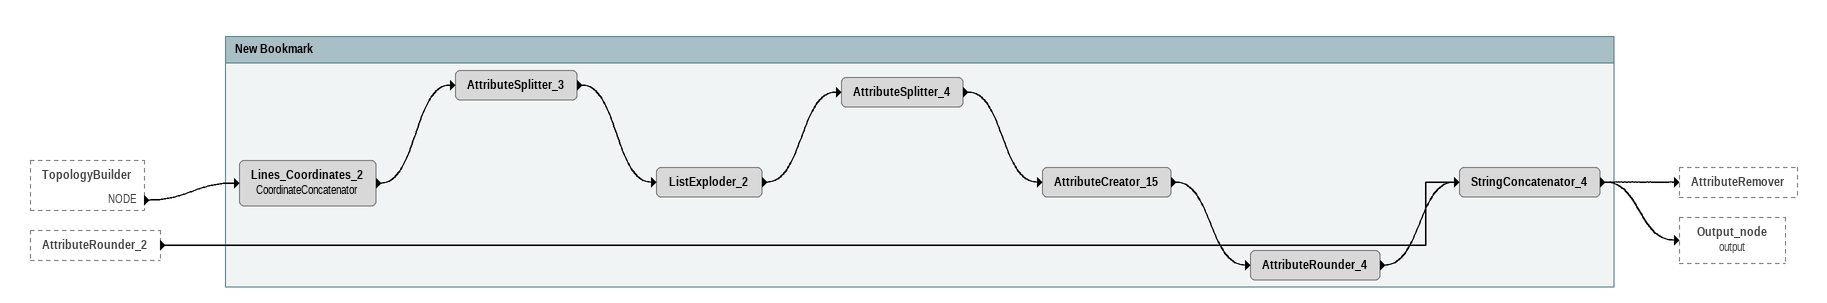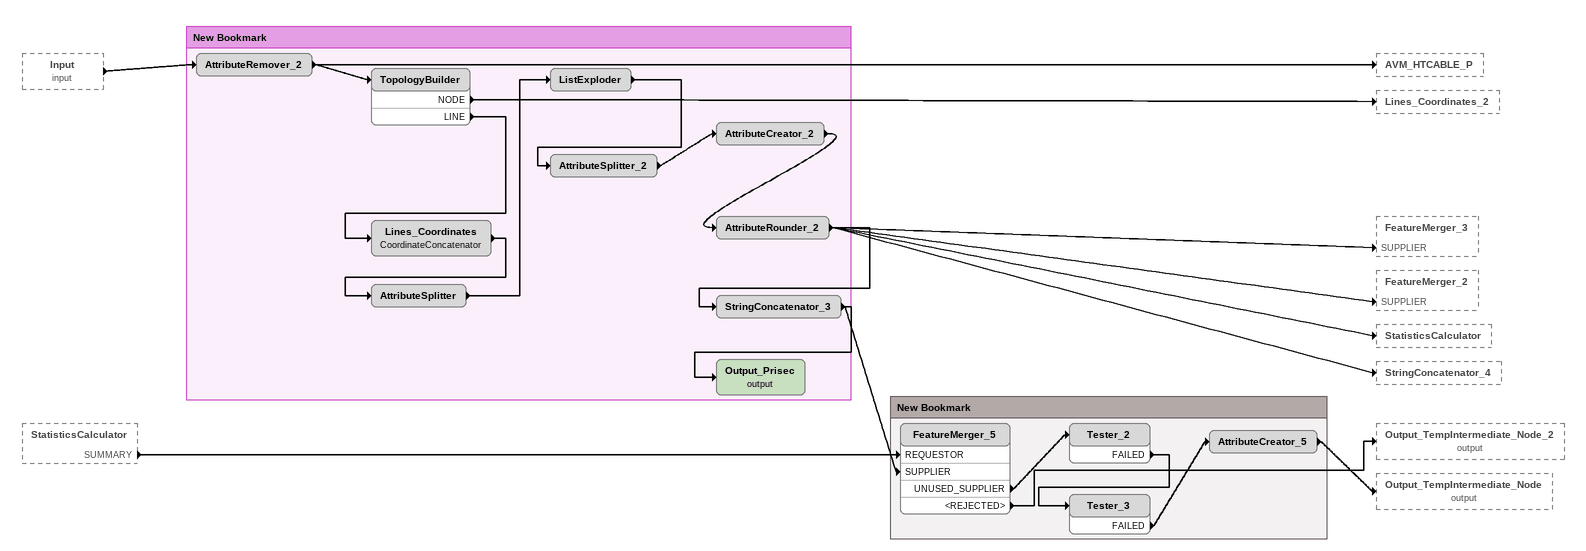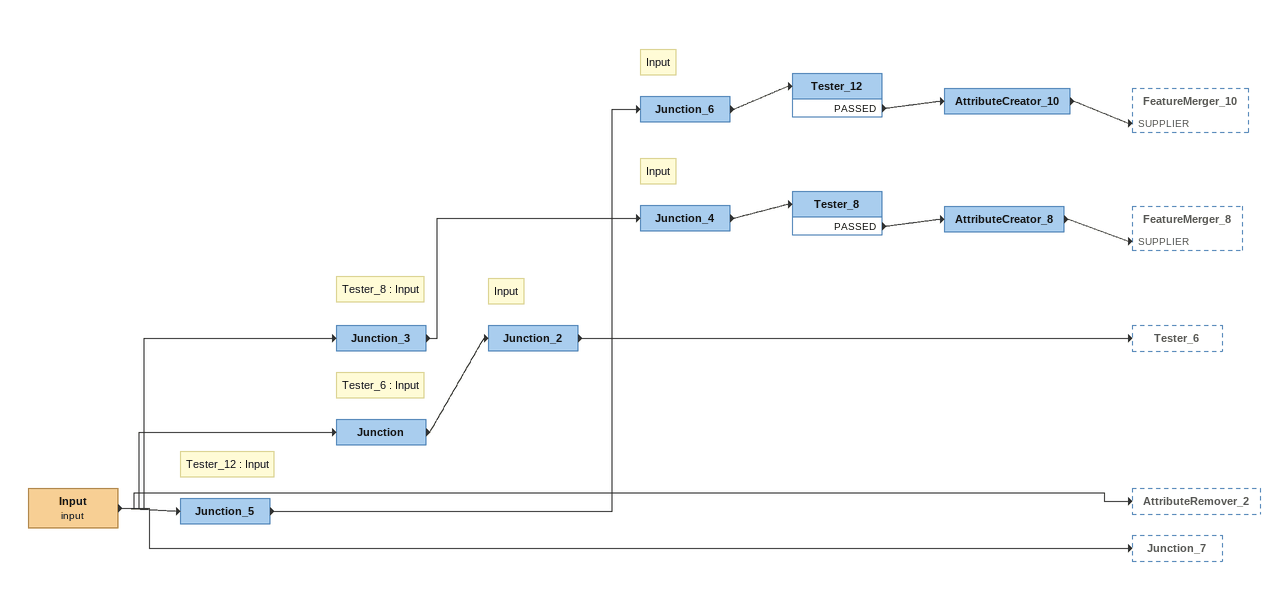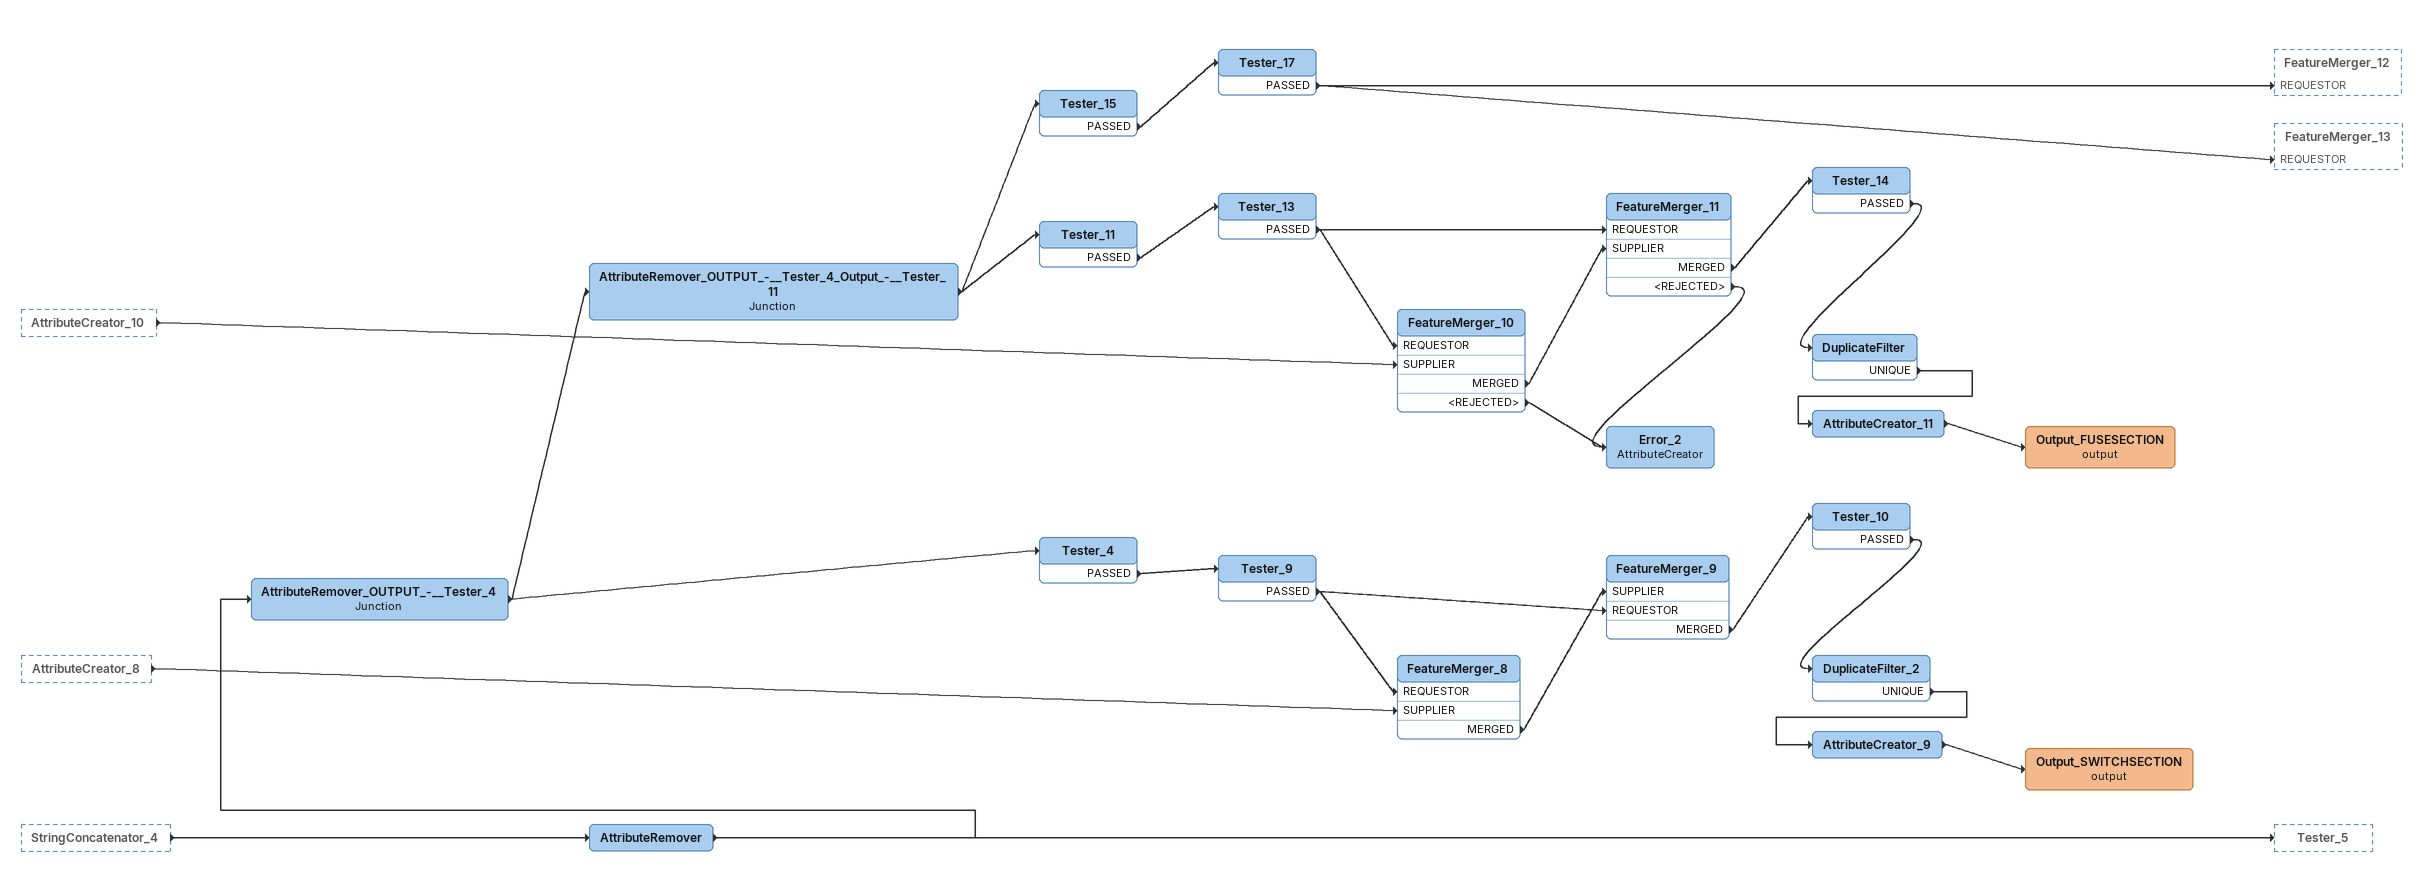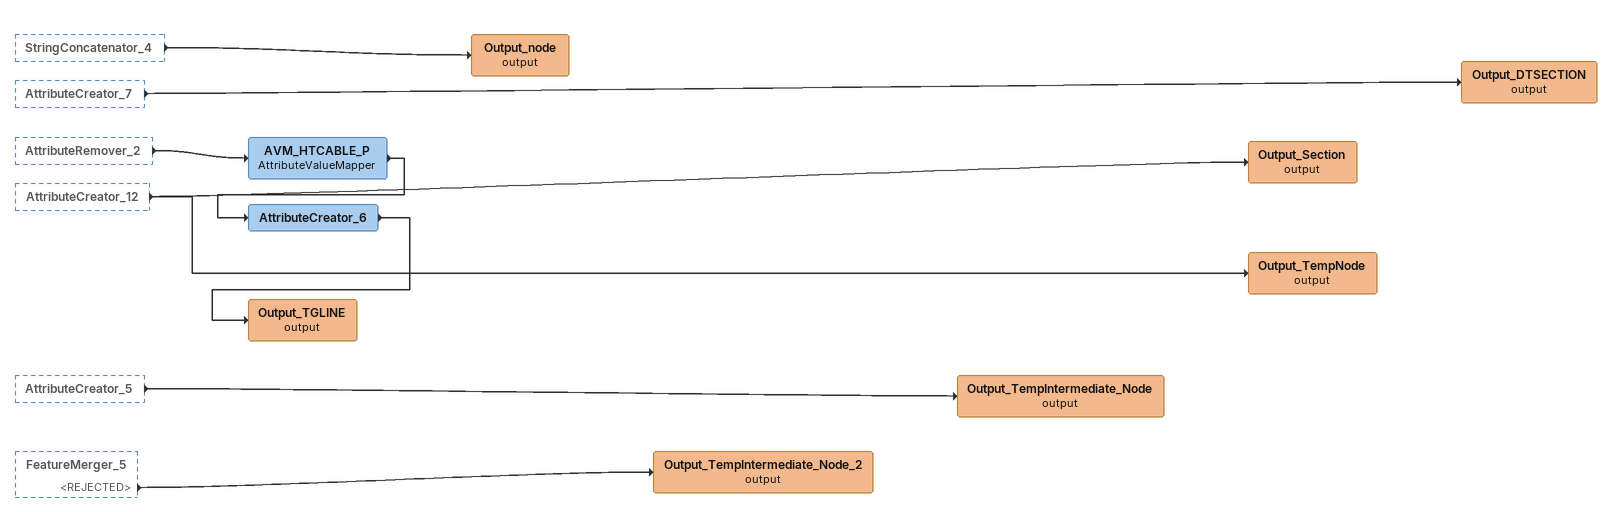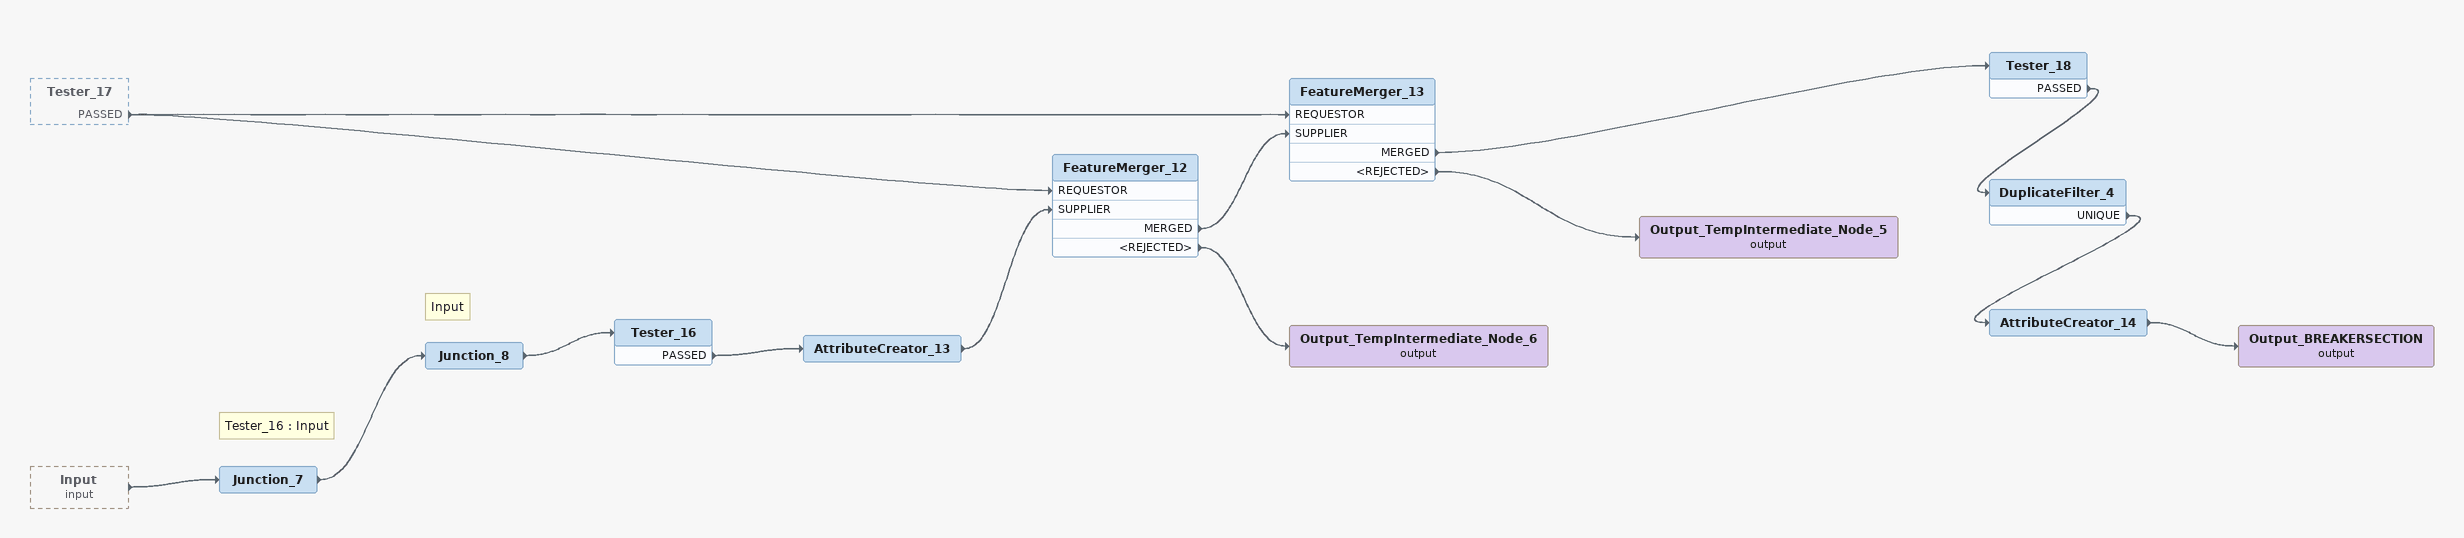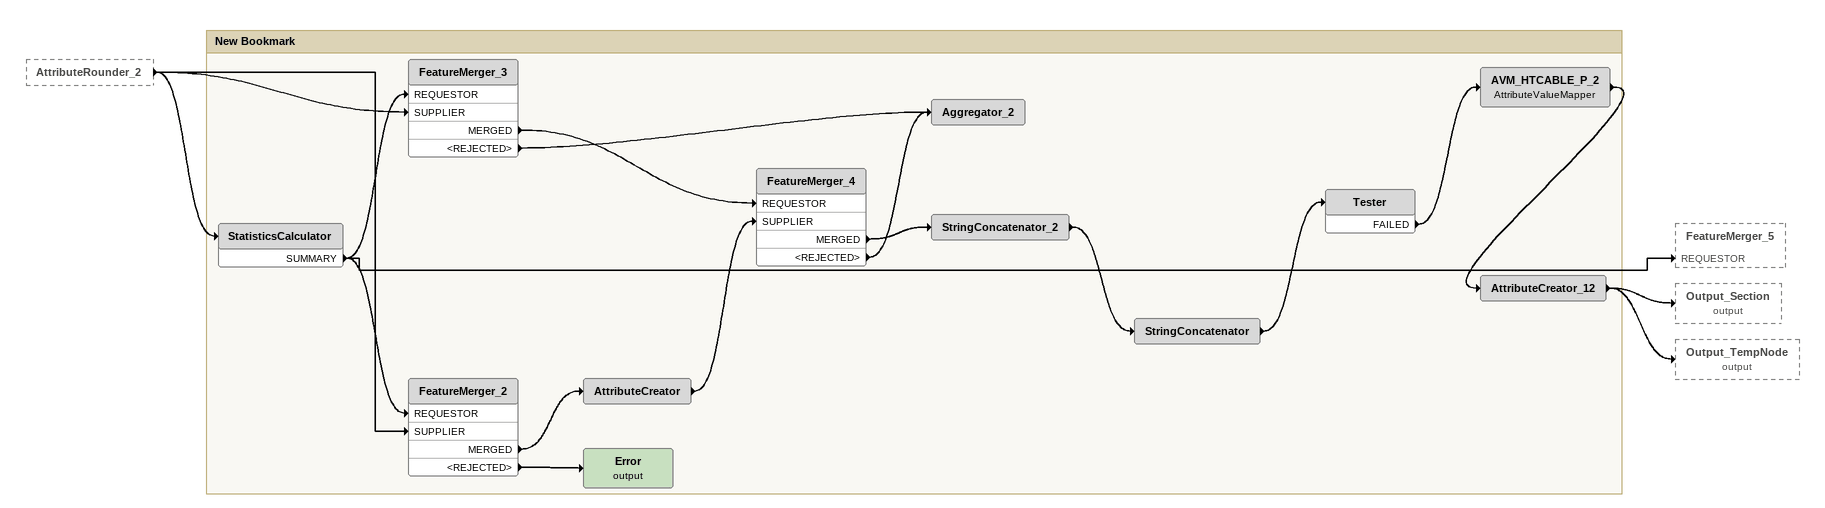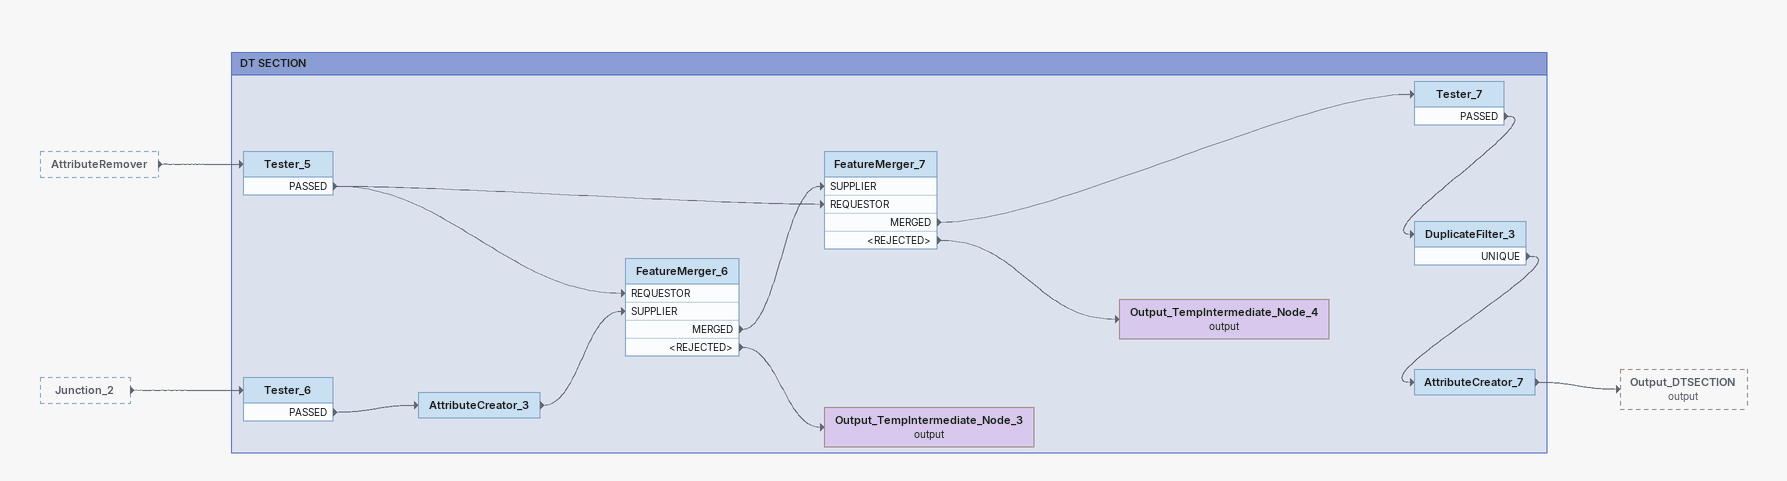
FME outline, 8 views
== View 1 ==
TopologyBuilder [outside]
    NODE -> Lines_Coordinates_2
AttributeRounder_2 [outside]
    -> StringConcatenator_4

Bookmark: New Bookmark
Lines_Coordinates_2: CoordinateConcatenator
    -> AttributeSplitter_3
AttributeSplitter_3
    -> ListExploder_2
ListExploder_2
    -> AttributeSplitter_4
AttributeSplitter_4
    -> AttributeCreator_15
AttributeCreator_15
    -> AttributeRounder_4
AttributeRounder_4
    -> StringConcatenator_4
StringConcatenator_4
    -> AttributeRemover
    -> Output_node (output)

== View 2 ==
Input (input) [outside]
    -> AttributeRemover_2
StatisticsCalculator [outside]
    SUMMARY -> FeatureMerger_5 [REQUESTOR]

Bookmark: New Bookmark
AttributeRemover_2
    -> TopologyBuilder
    -> AVM_HTCABLE_P
TopologyBuilder
    NODE -> Lines_Coordinates_2
    LINE -> Lines_Coordinates
Lines_Coordinates: CoordinateConcatenator
    -> AttributeSplitter
AttributeSplitter
    -> ListExploder
ListExploder
    -> AttributeSplitter_2
AttributeSplitter_2
    -> AttributeCreator_2
AttributeCreator_2
    -> AttributeRounder_2
AttributeRounder_2
    -> StringConcatenator_3
    -> FeatureMerger_3 [SUPPLIER]
    -> FeatureMerger_2 [SUPPLIER]
    -> StatisticsCalculator
    -> StringConcatenator_4
StringConcatenator_3
    -> FeatureMerger_5 [SUPPLIER]
    -> Output_Prisec (output)
Output_Prisec (output)

Bookmark: New Bookmark
FeatureMerger_5
    UNUSED_SUPPLIER -> Tester_2
    <REJECTED> -> Output_TempIntermediate_Node_2 (output)
Tester_2
    FAILED -> Tester_3
Tester_3
    FAILED -> AttributeCreator_5
AttributeCreator_5
    -> Output_TempIntermediate_Node (output)

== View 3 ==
Input (input)
    -> AttributeRemover_2
    -> Junction
    -> Junction_3
    -> Junction_5
    -> Junction_7
Note: Tester_8 : Input
Junction_3
    -> Junction_4
Note: Input
Junction_4
    -> Tester_8
Tester_8
    PASSED -> AttributeCreator_8
AttributeCreator_8
    -> FeatureMerger_8 [SUPPLIER]
Note: Tester_6 : Input
Junction
    -> Junction_2
Note: Input
Junction_2
    -> Tester_6
Note: Tester_12 : Input
Junction_5
    -> Junction_6
Note: Input
Junction_6
    -> Tester_12
Tester_12
    PASSED -> AttributeCreator_10
AttributeCreator_10
    -> FeatureMerger_10 [SUPPLIER]

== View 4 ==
AttributeCreator_10 [outside]
    -> FeatureMerger_10 [SUPPLIER]
AttributeCreator_8 [outside]
    -> FeatureMerger_8 [SUPPLIER]
StringConcatenator_4 [outside]
    -> AttributeRemover
AttributeRemover
    -> Tester_5
    -> AttributeRemover_OUTPUT_-__Tester_4
AttributeRemover_OUTPUT_-__Tester_4: Junction
    -> Tester_4
    -> AttributeRemover_OUTPUT_-__Tester_4_Output_-__Tester_11
AttributeRemover_OUTPUT_-__Tester_4_Output_-__Tester_11: Junction
    -> Tester_11
    -> Tester_15
Tester_15
    PASSED -> Tester_17
Tester_17
    PASSED -> FeatureMerger_12 [REQUESTOR]
    PASSED -> FeatureMerger_13 [REQUESTOR]
Tester_11
    PASSED -> Tester_13
Tester_13
    PASSED -> FeatureMerger_10 [REQUESTOR]
    PASSED -> FeatureMerger_11 [REQUESTOR]
FeatureMerger_10
    MERGED -> FeatureMerger_11 [SUPPLIER]
    <REJECTED> -> Error_2
FeatureMerger_11
    MERGED -> Tester_14
    <REJECTED> -> Error_2
Tester_14
    PASSED -> DuplicateFilter
DuplicateFilter
    UNIQUE -> AttributeCreator_11
AttributeCreator_11
    -> Output_FUSESECTION (output)
Output_FUSESECTION (output)
Error_2: AttributeCreator
Tester_4
    PASSED -> Tester_9
Tester_9
    PASSED -> FeatureMerger_8 [REQUESTOR]
    PASSED -> FeatureMerger_9 [REQUESTOR]
FeatureMerger_8
    MERGED -> FeatureMerger_9 [SUPPLIER]
FeatureMerger_9
    MERGED -> Tester_10
Tester_10
    PASSED -> DuplicateFilter_2
DuplicateFilter_2
    UNIQUE -> AttributeCreator_9
AttributeCreator_9
    -> Output_SWITCHSECTION (output)
Output_SWITCHSECTION (output)

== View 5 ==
StringConcatenator_4 [outside]
    -> Output_node (output)
AttributeCreator_7 [outside]
    -> Output_DTSECTION (output)
AttributeRemover_2 [outside]
    -> AVM_HTCABLE_P
AttributeCreator_12 [outside]
    -> Output_Section (output)
    -> Output_TempNode (output)
AttributeCreator_5 [outside]
    -> Output_TempIntermediate_Node (output)
FeatureMerger_5 [outside]
    <REJECTED> -> Output_TempIntermediate_Node_2 (output)
Output_DTSECTION (output)
Output_node (output)
Output_Section (output)
Output_TempNode (output)
Output_TempIntermediate_Node (output)
Output_TempIntermediate_Node_2 (output)
AVM_HTCABLE_P: AttributeValueMapper
    -> AttributeCreator_6
AttributeCreator_6
    -> Output_TGLINE (output)
Output_TGLINE (output)

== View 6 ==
Tester_17 [outside]
    PASSED -> FeatureMerger_12 [REQUESTOR]
    PASSED -> FeatureMerger_13 [REQUESTOR]
Input (input) [outside]
    -> Junction_7
Note: Tester_16 : Input
Junction_7
    -> Junction_8
Note: Input
Junction_8
    -> Tester_16
Tester_16
    PASSED -> AttributeCreator_13
AttributeCreator_13
    -> FeatureMerger_12 [SUPPLIER]
FeatureMerger_12
    MERGED -> FeatureMerger_13 [SUPPLIER]
    <REJECTED> -> Output_TempIntermediate_Node_6 (output)
FeatureMerger_13
    MERGED -> Tester_18
    <REJECTED> -> Output_TempIntermediate_Node_5 (output)
Tester_18
    PASSED -> DuplicateFilter_4
DuplicateFilter_4
    UNIQUE -> AttributeCreator_14
AttributeCreator_14
    -> Output_BREAKERSECTION (output)
Output_BREAKERSECTION (output)
Output_TempIntermediate_Node_5 (output)
Output_TempIntermediate_Node_6 (output)

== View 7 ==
AttributeRounder_2 [outside]
    -> FeatureMerger_3 [SUPPLIER]
    -> FeatureMerger_2 [SUPPLIER]
    -> StatisticsCalculator

Bookmark: New Bookmark
StatisticsCalculator
    SUMMARY -> FeatureMerger_3 [REQUESTOR]
    SUMMARY -> FeatureMerger_2 [REQUESTOR]
    SUMMARY -> FeatureMerger_5 [REQUESTOR]
FeatureMerger_3
    MERGED -> FeatureMerger_4 [REQUESTOR]
    <REJECTED> -> Aggregator_2
FeatureMerger_2
    MERGED -> AttributeCreator
    <REJECTED> -> Error (output)
AttributeCreator
    -> FeatureMerger_4 [SUPPLIER]
FeatureMerger_4
    MERGED -> StringConcatenator_2
    <REJECTED> -> Aggregator_2
Aggregator_2
StringConcatenator_2
    -> StringConcatenator
StringConcatenator
    -> Tester
Tester
    FAILED -> AVM_HTCABLE_P_2
AVM_HTCABLE_P_2: AttributeValueMapper
    -> AttributeCreator_12
AttributeCreator_12
    -> Output_Section (output)
    -> Output_TempNode (output)
Error (output)

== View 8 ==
AttributeRemover [outside]
    -> Tester_5
Junction_2 [outside]
    -> Tester_6

Bookmark: DT SECTION
Tester_6
    PASSED -> AttributeCreator_3
AttributeCreator_3
    -> FeatureMerger_6 [SUPPLIER]
Tester_5
    PASSED -> FeatureMerger_6 [REQUESTOR]
    PASSED -> FeatureMerger_7 [REQUESTOR]
FeatureMerger_6
    MERGED -> FeatureMerger_7 [SUPPLIER]
    <REJECTED> -> Output_TempIntermediate_Node_3 (output)
FeatureMerger_7
    MERGED -> Tester_7
    <REJECTED> -> Output_TempIntermediate_Node_4 (output)
Tester_7
    PASSED -> DuplicateFilter_3
DuplicateFilter_3
    UNIQUE -> AttributeCreator_7
AttributeCreator_7
    -> Output_DTSECTION (output)
Output_TempIntermediate_Node_4 (output)
Output_TempIntermediate_Node_3 (output)
